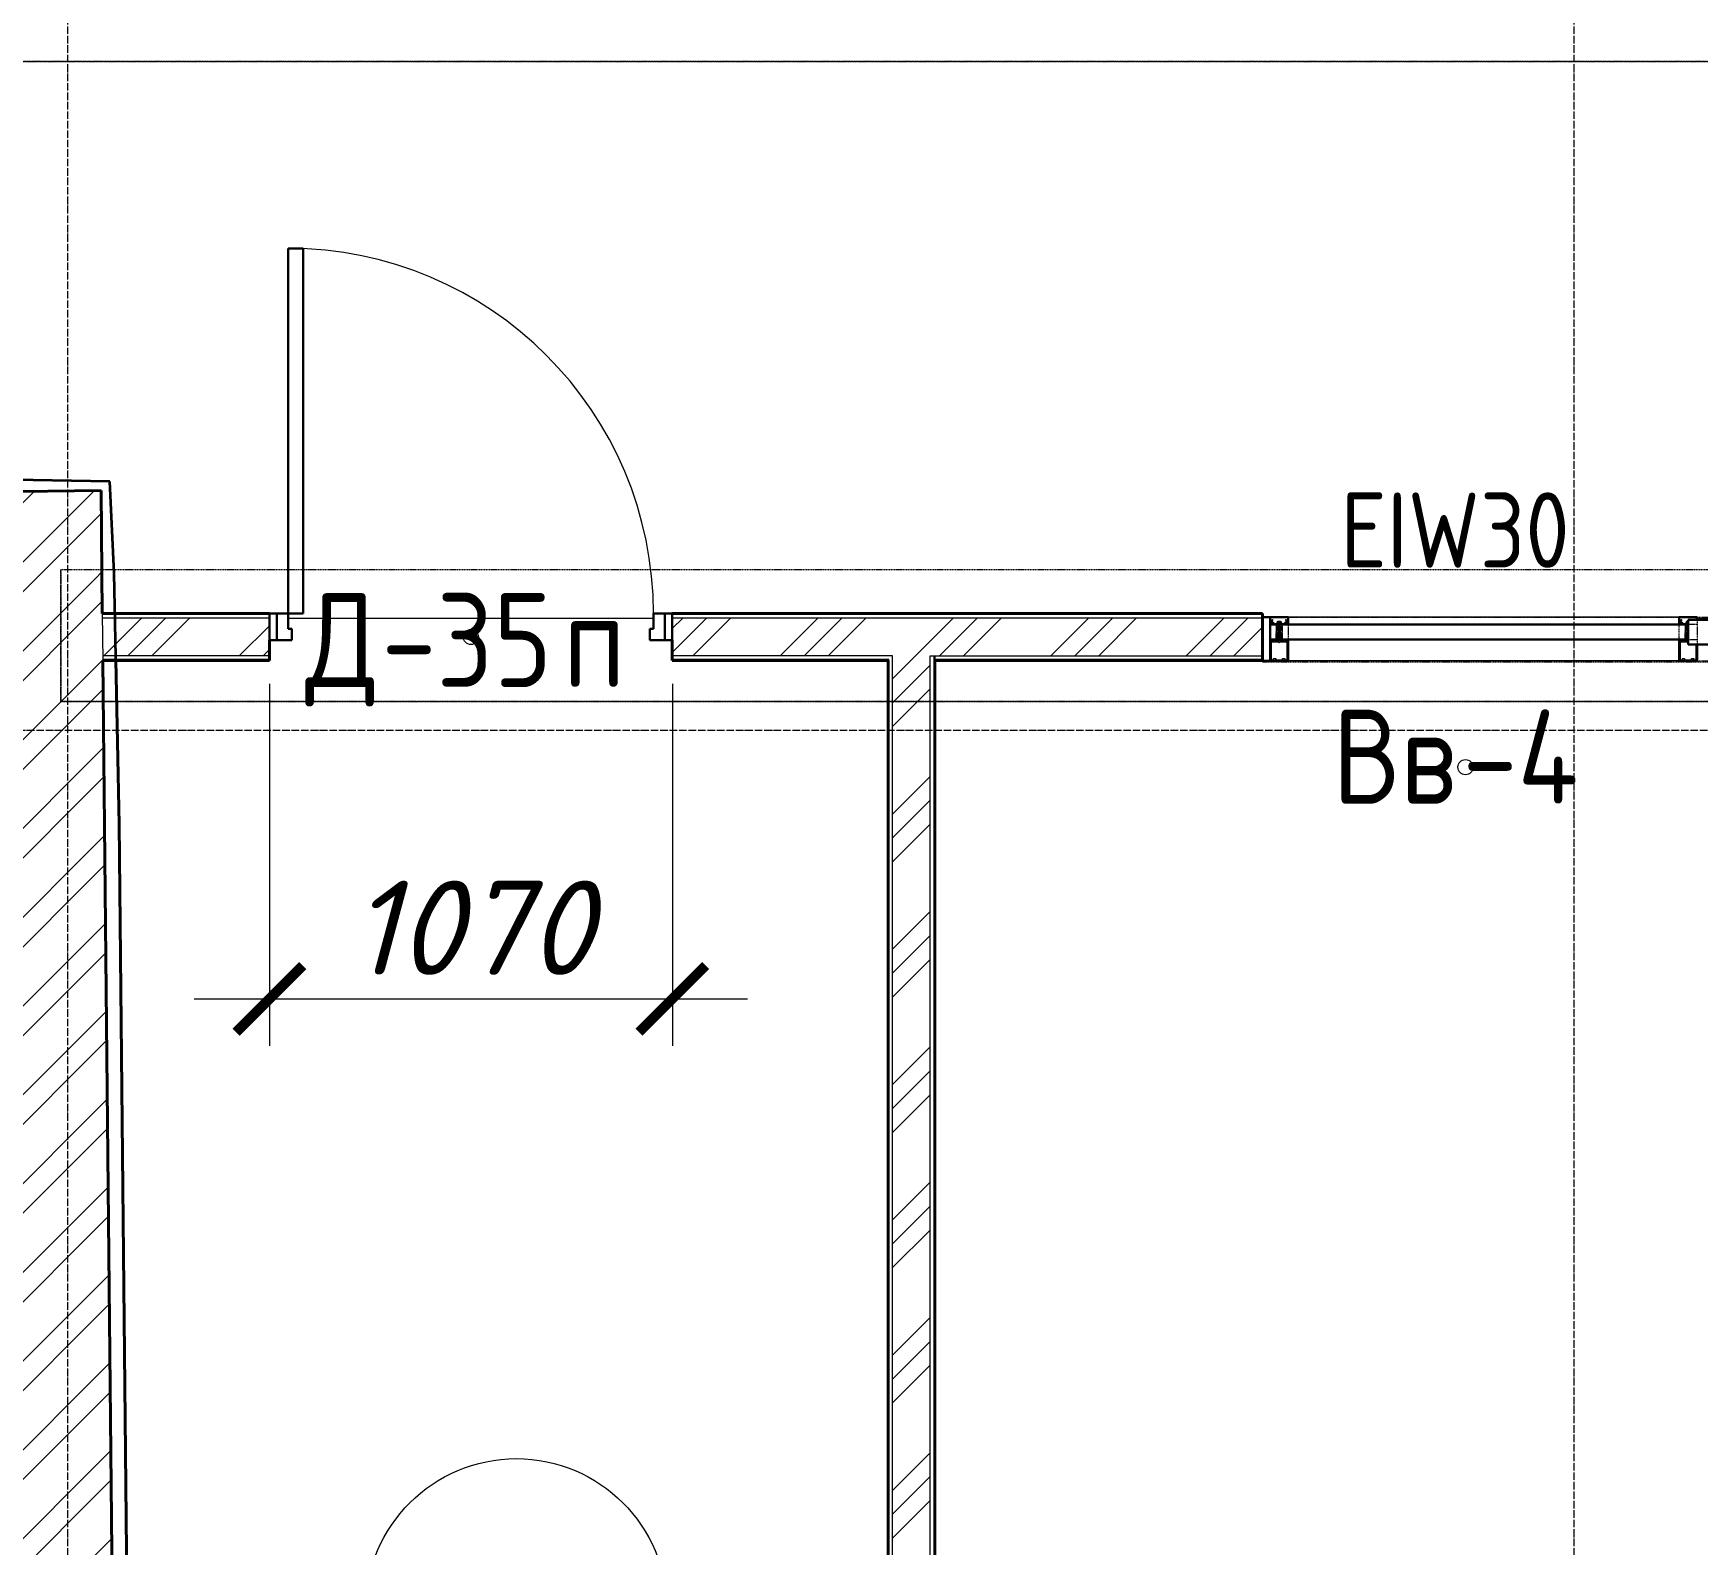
# Model space of a CAD drawing. Header units: millimetres. Extents: x 749182 to 2267578, y 70462 to 311449.
# Drawn here: x 2000539 to 2004959, y 82060 to 86074 of the extents above; entities that cross this region are included whole.
import ezdxf

# ---------------------------------------------------------------- set-up
doc = ezdxf.new("R2010")
doc.units = ezdxf.units.MM
for name, pattern in [('ADSK_Линия сетки', [25, 20, -2.5, 0, -2.5]), ('ADSK_Сверху', [4.5, 3, -1.5]), ('осеваяX2', [4, 2.5, -0.5, 0.5, -0.5])]:
    doc.linetypes.add(name, pattern=pattern)
doc.layers.get('Defpoints').update_dxf_attribs({"color": 255})
for name, color, linetype, lineweight in [('Витраж', 7, 'Continuous', 9), ('Двери', 7, 'Continuous', 20), ('Каркас', 7, 'Continuous', 9), ('Марки', 7, 'Continuous', 20), ('Марки дверей', 7, 'Continuous', 20), ('Марки помещений', 7, 'Continuous', 20), ('Оси', 165, 'осеваяX2', 13), ('Панели витража', 7, 'Continuous', 9), ('Перекрытие', 7, 'Continuous', 18), ('размеры', 7, 'Continuous', 9), ('Стены', 184, 'Continuous', 40), ('Стены внутренние', 7, 'Continuous', 18), ('Стены разрез', 7, 'Continuous', 35), ('Стены штриховка', 7, 'Continuous', 18), ('Узлы', 7, 'Continuous', 18)]:
    doc.layers.add(name, color=color, linetype=linetype, lineweight=lineweight)
doc.styles.add('GOST Common_1', font='GOST_Common.ttf', dxfattribs={"width": 0.9, "height": 250})
doc.styles.add('GOST Common_2', font='GOST_Common.ttf', dxfattribs={"width": 0.9, "height": 200})
doc.styles.add('М2', font='isocpeui.ttf')
doc.dimstyles.new('SPDS 1_100', dxfattribs={"dimscale": 100, "dimtxt": 2.5, "dimasz": 1.77, "dimexe": 1.25, "dimexo": 0.625, "dimtad": 1, "dimdec": 0, "dimrnd": 0.001, "dimzin": 9, "dimtxsty": 'М2', "dimblk": 'ARCHTICK', "dimcen": 2.5, "dimdle": 2, "dimclrt": 256, "dimadec": 0, "dimazin": 2, "dimtfac": 0.75, "dimtdec": 0, "dimtmove": 1, "dimatfit": 3, "dimfxl": 0, "dimtolj": 1, "dimlwd": 9, "dimlwe": 9, "dimarcsym": 0})
pattern_1 = [(45, (1958220.23, 75616.62), (-179.6051, 179.6051), []), (45, (1958283.73, 75616.62), (0, 359.2102), []), (45, (1958156.73, 75616.62), (0, 359.2102), [])]
pattern_2 = [(45, (1958220.23, 75616.62), (-117.8655, 117.8655), []), (45, (1958298.8, 75616.62), (-117.8655, 117.8655), [])]

# ---------------------------------------------------------------- blocks, each defined once
blk = doc.blocks.new('Прямоугольный импост - Зазор 20х116мм-1854064-01 План 1-го этажа маркировочный')
at = {"layer": 'Витраж', "color": 253, "linetype": 'ADSK_Сверху', "true_color": 0xaaaaaa}
for p, q in [((0, 76), (-20, 76)), ((-20, 76), (-20, -40)), ((0, -40), (0, 76)), ((-20, -40), (0, -40))]:
    blk.add_line(p, q, dxfattribs=at)
blk = doc.blocks.new('Системная панель - ADSK_Cтеклопакет_40мм-1858428-01 План 1-го этажа маркировочный')
at = {"layer": 'Панели витража', "color": 253, "linetype": 'ADSK_Сверху', "true_color": 0xaaaaaa}
for p, q in [((-519, 20), (-542.8125, 20)), ((-542.8125, -20), (-542.8125, 20)), ((542.8125, 20), (519, 20)), ((542.8125, 20), (542.8125, -20)), ((-542.8125, -20), (-519, -20)), ((519, -20), (542.8125, -20))]:
    blk.add_line(p, q, dxfattribs=at)
blk = doc.blocks.new('Прямоугольный импост - 48х116мм простой-1856210-01 План 1-го этажа маркировочный')
at = {"layer": 'Витраж', "color": 253, "linetype": 'ADSK_Сверху', "true_color": 0xaaaaaa}
for p, q in [((45650.8, 8906.8), (45650.8, 8790.8)), ((45650.8, 8906.8), (46688.8, 8906.8)), ((46688.8, 8790.8), (46688.8, 8906.8)), ((45650.8, 8790.8), (46688.8, 8790.8))]:
    blk.add_line(p, q, dxfattribs=at)
blk = doc.blocks.new('Прямоугольный импост - 48х116мм-1857750-01 План 1-го этажа маркировочный')
at = {"layer": 'Витраж', "color": 253, "linetype": 'ADSK_Сверху', "true_color": 0xaaaaaa}
for p, q in [((-24, 20), (-24, 76)), ((-24, 76), (24, 76)), ((-0.1875, 20), (-24, 20)), ((-0.1875, -20), (-0.1875, 20)), ((-24, -40), (-24, -20)), ((-24, -20), (-0.1875, -20)), ((24, -40), (-24, -40))]:
    blk.add_line(p, q, dxfattribs=at)
blk = doc.blocks.new('Системная панель - ADSK_Cтеклопакет_40мм-1858594-01 План 1-го этажа маркировочный')
at = {"layer": 'Панели витража', "color": 253, "linetype": 'ADSK_Сверху', "true_color": 0xaaaaaa}
for p, q in [((-589, 20), (-612.8125, 20)), ((-612.8125, -20), (-612.8125, 20)), ((-612.8125, -20), (-589, -20))]:
    blk.add_line(p, q, dxfattribs=at)
blk = doc.blocks.new('Прямоугольный импост - Зазор 20х116мм-1858432-01 План 1-го этажа маркировочный')
at = {"layer": 'Витраж', "color": 253, "linetype": 'ADSK_Сверху', "true_color": 0xaaaaaa}
for p, q in [((45626.8, 8906.8), (45650.8, 8906.8)), ((46688.8, 8906.8), (46712.8, 8906.8)), ((45626.8, 8790.8), (45650.8, 8790.8)), ((46688.8, 8790.8), (46712.8, 8790.8))]:
    blk.add_line(p, q, dxfattribs=at)
blk = doc.blocks.new('Прямоугольный импост - 48х116мм простой-1858591-01 План 1-го этажа маркировочный')
at = {"layer": 'Витраж', "color": 253, "linetype": 'ADSK_Сверху', "true_color": 0xaaaaaa}
for p, q in [((46736.8, 8906.8), (46736.8, 8790.8)), ((46736.8, 8906.8), (47914.8, 8906.8)), ((47914.8, 8790.8), (47914.8, 8906.8)), ((46736.8, 8790.8), (47914.8, 8790.8))]:
    blk.add_line(p, q, dxfattribs=at)
blk = doc.blocks.new('Прямоугольный импост - 48х116мм-V17-01 План 1-го этажа маркировочный')
at = {"layer": 'Витраж', "color": 253, "linetype": 'ADSK_Сверху', "true_color": 0xaaaaaa}
for p, q in [((-24, 76), (24, 76)), ((24, -40), (-24, -40))]:
    blk.add_line(p, q, dxfattribs=at)
blk = doc.blocks.new('Прямоугольный импост - Зазор 20х116мм-1858188-01 План 1-го этажа маркировочный')
at = {"layer": 'Витраж', "color": 253, "linetype": 'ADSK_Сверху', "true_color": 0xaaaaaa}
for p, q in [((45582.8, 8906.8), (45582.8, 8790.8)), ((45582.8, 8906.8), (45626.8, 8906.8)), ((45582.8, 8790.8), (45626.8, 8790.8))]:
    blk.add_line(p, q, dxfattribs=at)
blk = doc.blocks.new('Прямоугольный импост - Зазор 20х116мм-1858592-01 План 1-го этажа маркировочный')
at = {"layer": 'Витраж', "color": 253, "linetype": 'ADSK_Сверху', "true_color": 0xaaaaaa}
for p, q in [((46712.8, 8906.8), (46736.8, 8906.8)), ((46712.8, 8790.8), (46736.8, 8790.8))]:
    blk.add_line(p, q, dxfattribs=at)
blk = doc.blocks.new('Существующие стены 1 эт - Существующие стены 1 эт-653793-01 План 1-го этажа маркировочный')
at = {"layer": 'Стены'}
for p, q in [((42537.4, 8792), (42546.3, 8356.6)), ((42546.3, 8356.6), (42583, 4698.3))]:
    blk.add_line(p, q, dxfattribs=at)
at = {"layer": 'Стены разрез'}
for p, q in [((42521.6, 9266.9), (42097.1, 9274.3)), ((42532.7, 9023.6), (42521.6, 9266.9)), ((42546.3, 8356.6), (42532.7, 9023.6)), ((42583, 4698.3), (42546.3, 8356.6))]:
    blk.add_line(p, q, dxfattribs=at)
blk = doc.blocks.new('Системная панель - ADSK_Cтеклопакет_40мм-1858427-01 План 1-го этажа маркировочный')
at = {"layer": 'Панели витража', "lineweight": 30}
for p, q in [((11.90625, 20), (-11.90625, 20)), ((-11.90625, 20), (-11.90625, -20)), ((11.90625, -20), (11.90625, 20)), ((-11.90625, -20), (11.90625, -20))]:
    blk.add_line(p, q, dxfattribs=at)
blk = doc.blocks.new('Прямоугольный импост - 48х116мм-1841312-01 План 1-го этажа маркировочный')
at = {"layer": 'Витраж'}
for p, q in [((46688.8, 8906.8), (45650.8, 8906.8)), ((46688.8, 8790.8), (45650.8, 8790.8))]:
    blk.add_line(p, q, dxfattribs=at)
blk = doc.blocks.new('Прямоугольный импост - 48х116-1503859-01 План 1-го этажа маркировочный')
at = {"layer": 'Узлы'}
for p, q in [((-24, 76.5), (-24, 20.5)), ((24, 76.5), (-24, 76.5)), ((-21.5, 23), (-21.5, 74)), ((-21.5, 74), (-16.6, 74)), ((-15.1, 72.4), (-15.1, 70.9)), ((-15.1, 70.9), (-9.2, 70.9)), ((-9.2, 70.9), (-9.2, 72.4)), ((-7.6, 74), (7.6, 74)), ((9.2, 72.4), (9.2, 70.9)), ((9.2, 70.9), (15.1, 70.9)), ((15.1, 70.9), (15.1, 72.4)), ((16.6, 74), (21.5, 74)), ((21.5, 74), (21.5, 23)), ((24, 20.5), (24, 76.5)), ((-24, 20.5), (-18.1, 20.5)), ((-21, 23), (-21.5, 23)), ((-21, 26.1), (-21, 23)), ((-4.1, 26.8), (-20.2, 26.8)), ((-17.2, 24.3), (-15.8, 24.3)), ((-15, 20.5), (-11.8, 20.5)), ((-11, 21.3), (-11, 23.5)), ((-10.5, 24.3), (-10.5, 22.4)), ((-10.2, 24.3), (-5.9, 24.3)), ((-9.7, 21.7), (-8, 21.7)), ((-8, 21.7), (-8, 2.5)), ((-8, -14.1), (-8, 0)), ((-7.7, 2.2), (-6.7, 2.2)), ((-6.7, 0.3), (-7.7, 0.3)), ((-6.4, 2), (-6.4, 0.6)), ((-5.4, 5.1), (-5.4, 22.8)), ((-3.5, 5.1), (-5.4, 5.1)), ((-5.1, 23.5), (-5.1, 21.3)), ((-4.3, 20.5), (-0.8, 20.5)), ((-2.6, 23.8), (-2.6, 25.3)), ((2.6, 23.8), (-2.6, 23.8)), ((-2.5, -1.3), (-1.1, 4.3)), ((-0.8, 20.5), (0, 21.3)), ((0, 21.3), (0.8, 20.5)), ((0.8, 20.5), (4.3, 20.5)), ((1.1, 4.3), (2.5, -1.3)), ((2.6, 25.3), (2.6, 23.8)), ((5.4, 5.1), (3.5, 5.1)), ((20.2, 26.8), (4.1, 26.8)), ((5.1, 21.3), (5.1, 23.5)), ((5.4, 22.8), (5.4, 5.1)), ((5.9, 24.3), (10.2, 24.3)), ((6.4, 0.6), (6.4, 2)), ((6.7, 2.2), (7.7, 2.2)), ((7.7, 0.3), (6.7, 0.3)), ((8, 2.5), (8, 21.7)), ((8, 21.7), (9.7, 21.7)), ((8, -14.1), (8, 0)), ((10.5, 22.4), (10.5, 24.3)), ((11, 23.5), (11, 21.3)), ((11.8, 20.5), (15, 20.5)), ((15.8, 24.3), (17.2, 24.3)), ((18.1, 20.5), (24, 20.5)), ((21, 23), (21, 26.1)), ((21.5, 23), (21, 23)), ((-24, -20), (-24, -24.7)), ((-24, -27.3), (-24, -39.5)), ((-24, -39.5), (24, -39.5)), ((-21.4, -19.5), (-23.5, -19.5)), ((-23.2, -25.5), (-22.2, -25.5)), ((-22.7, -38.2), (-22.7, -27.8)), ((-22.7, -27.8), (-22, -27.8)), ((-7.4, -38.2), (-22.7, -38.2)), ((-22, -25.7), (-22.5, -25.7)), ((-21.8, -28), (-19.1, -32.6)), ((-18.3, -23.3), (-20.5, -23.3)), ((-18.9, -28.9), (-18.9, -25.5)), ((-18.9, -25.5), (-16, -25.5)), ((-17.4, -31.6), (-18.9, -28.9)), ((-5.7, -19.5), (-17.4, -19.5)), ((-14.5, -24), (-14.5, -22)), ((-14.5, -22), (-8.3, -22)), ((-8.3, -22), (-7.6, -22.7)), ((-6.9, -14.1), (-8, -14.1)), ((-0.4, -22.7), (-7.6, -22.7)), ((0, -38), (-7.4, -38.2)), ((-6.9, -14.1), (-6.6, -14.5)), ((-6.6, -14.5), (-6.2, -14.1)), ((-6.2, -14.1), (-4.3, -14.1)), ((-5.3, -19.1), (-5.7, -19.5)), ((-5, -19.5), (-5.3, -19.1)), ((5, -19.5), (-5, -19.5)), ((-2.4, -0.9), (-4.9, -3.8)), ((-4.9, -3.8), (-4.9, -14.1)), ((-4.9, -3.8), (4.9, -3.8)), ((-4.3, -14.1), (-3.9, -14.5)), ((-3.9, -14.5), (-3.6, -14.1)), ((-3.6, -14.1), (-2.5, -14.1)), ((-2.5, -14.1), (-2.5, -1.1)), ((2.4, -0.9), (-2.4, -0.9)), ((-0.4, -22.7), (0, -22.3)), ((0, -22.3), (0.4, -22.7)), ((15.9, -38.2), (0, -38)), ((7.6, -22.7), (0.4, -22.7)), ((4.9, -3.8), (2.4, -0.9)), ((2.5, -1.3), (2.5, -14.1)), ((2.5, -14.1), (3.6, -14.1)), ((3.6, -14.1), (3.9, -14.5)), ((3.9, -14.5), (4.3, -14.1)), ((4.3, -14.1), (6.2, -14.1)), ((4.9, -3.8), (4.9, -14.1)), ((5.3, -19.1), (5, -19.5)), ((5.7, -19.5), (5.3, -19.1)), ((17.4, -19.5), (5.7, -19.5)), ((6.2, -14.1), (6.6, -14.5)), ((6.6, -14.5), (6.9, -14.1)), ((8, -14.1), (6.9, -14.1)), ((7.6, -22.7), (8.3, -22)), ((8.3, -22), (14.5, -22)), ((14.5, -22), (14.5, -24)), ((22.7, -38.2), (15.9, -38.2)), ((16, -25.5), (18.9, -25.5)), ((17, -22), (17, -21.8)), ((18.9, -28.9), (17.4, -31.6)), ((20.5, -23.3), (18.3, -23.3)), ((18.9, -25.5), (18.9, -28.9)), ((19.1, -32.6), (21.8, -28)), ((23.5, -19.5), (21.4, -19.5)), ((21.8, -21.8), (21.8, -22)), ((22.5, -25.7), (22, -25.7)), ((22, -27.8), (22.7, -27.8)), ((22.2, -25.5), (23.2, -25.5)), ((22.7, -27.8), (22.7, -38.2)), ((24, -24.7), (24, -20)), ((24, -39.5), (24, -27.3))]:
    blk.add_line(p, q, dxfattribs=at)
at = {"layer": 'Узлы', "lineweight": 9}
for p, q in [((0, 28.9), (-2.4, 26.5)), ((-2.4, 26.5), (-2.4, -0.9)), ((2.4, 26.5), (0, 28.9)), ((2.4, -0.9), (2.4, 26.5)), ((-8, -19.5), (-8, -14.1)), ((-6.3, -23.7), (-6.3, -22.7)), ((6.4, -23.7), (-6.3, -23.7)), ((-5.2, -27.2), (-5.2, -23.7)), ((-5.1, -27.3), (5.1, -27.3)), ((3.9, -28.1), (-3.9, -28.1)), ((-2.6, -27.2), (-2.6, -23.7)), ((-2.5, -14.1), (-2.5, -19.5)), ((2.5, -14.1), (2.5, -19.5)), ((2.6, -27.2), (2.6, -23.7)), ((5.2, -27.2), (5.2, -23.7)), ((6.4, -22.7), (6.4, -23.7)), ((8, -14.1), (8, -19.5))]:
    blk.add_line(p, q, dxfattribs=at)
at = {"layer": 'Узлы'}
for centre, radius, start, end in [((-16.6, 72.4), 1.52, 0, 90), ((-7.6, 72.4), 1.52, 90, 180), ((7.6, 72.4), 1.52, 0, 90), ((16.6, 72.4), 1.52, 90, 180), ((-20.2, 26.1), 0.762, 90, 180), ((-17.2, 23), 1.27, 90, 180), ((-16.2, 22.8), 2.29, 180, 225.1897), ((-18.1, 20.9), 0.381, 270, 45.1897), ((-15.8, 23), 1.27, 0, 90), ((-15, 20.9), 0.381, 134.8103, 270), ((-16.9, 22.8), 2.29, 314.8103, 0), ((-11.8, 21.3), 0.762, 270, 0), ((-10.2, 23.5), 0.762, 90, 180), ((-9.7, 22.4), 0.762, 180, 270), ((-7.7, 2.5), 0.254, 180, 270), ((-7.7, 0), 0.254, 90, 180), ((-6.9, 22.8), 1.52, 360, 90), ((-6.7, 2), 0.254, 360, 90), ((-6.7, 0.6), 0.254, 270, 360), ((-5.9, 23.5), 0.762, 0, 90), ((-4.3, 21.3), 0.762, 180, 270), ((-4.1, 25.3), 1.52, 360, 90), ((0, 4), 3.63, 17.5064, 162.4936), ((0, 4), 1.09, 15, 165), ((4.1, 25.3), 1.52, 90, 180), ((4.3, 21.3), 0.762, 270, 0), ((5.9, 23.5), 0.762, 90, 180), ((6.9, 22.8), 1.52, 90, 180), ((6.7, 2), 0.254, 90, 180), ((6.7, 0.6), 0.254, 180, 270), ((7.7, 2.5), 0.254, 270, 0), ((7.7, 0), 0.254, 0, 90), ((9.7, 22.4), 0.762, 270, 0), ((10.2, 23.5), 0.762, 0, 90), ((11.8, 21.3), 0.762, 180, 270), ((15.8, 23), 1.27, 90, 180), ((16.9, 22.8), 2.29, 180, 225.1897), ((15, 20.9), 0.381, 270, 45.1897), ((17.2, 23), 1.27, 0, 90), ((18.1, 20.9), 0.381, 134.8103, 270), ((16.2, 22.8), 2.29, 314.8103, 0), ((20.2, 26.1), 0.762, 0, 90), ((-23.5, -20), 0.508, 90, 180), ((-23.2, -24.7), 0.762, 180, 270), ((-22.5, -27.3), 1.52, 90, 180), ((-22.2, -26.8), 1.27, 288.6629, 90), ((-22, -26.8), 1.02, 270, 90), ((-19.5, -21.8), 2.29, 134.8103, 180), ((-20.5, -22), 1.27, 180, 270), ((-21.4, -19.9), 0.381, 314.8103, 90), ((-18.3, -32.1), 1.02, 210, 30), ((-18.3, -22), 1.27, 270, 0), ((-17.4, -19.9), 0.381, 90, 225.1897), ((-19.3, -21.8), 2.29, 0, 45.1897), ((-16, -24), 1.52, 270, 0), ((16, -24), 1.52, 180, 270), ((19.3, -21.8), 2.29, 134.8103, 180), ((18.3, -22), 1.27, 180, 270), ((18.3, -32.1), 1.02, 150, 330), ((17.4, -19.9), 0.381, 314.8103, 90), ((20.5, -22), 1.27, 270, 0), ((21.4, -19.9), 0.381, 90, 225.1897), ((22.2, -26.8), 1.27, 90, 251.3371), ((22, -26.8), 1.02, 90, 270), ((19.5, -21.8), 2.29, 0, 45.1897), ((22.5, -27.3), 1.52, 360, 90), ((23.2, -24.7), 0.762, 270, 0), ((23.5, -20), 0.508, 0, 90)]:
    blk.add_arc(centre, radius, start, end, dxfattribs=at)
at = {"layer": 'Узлы', "lineweight": 9}
for centre, radius, start, end in [((-3.9, -26.7), 1.38, 200.9416, 339.0732), ((0, -23.9), 4.19, 234.2873, 305.7127), ((3.9, -26.7), 1.38, 200.9416, 339.0732)]:
    blk.add_arc(centre, radius, start, end, dxfattribs=at)
blk = doc.blocks.new('Прямоугольный импост - 48х116мм-1856723-01 План 1-го этажа маркировочный')
at = {"layer": 'Витраж', "lineweight": 30}
for p, q in [((-24, 20), (-24, 76)), ((-24, 76), (24, 76)), ((24, 76), (24, 20)), ((-0.1875, 20), (-24, 20)), ((-0.1875, -20), (-0.1875, 20)), ((24, 20), (0.1875, 20)), ((0.1875, 20), (0.1875, -20)), ((-24, -40), (-24, -20)), ((-24, -20), (-0.1875, -20)), ((24, -40), (-24, -40)), ((0.1875, -20), (24, -20)), ((24, -20), (24, -40))]:
    blk.add_line(p, q, dxfattribs=at)
blk = doc.blocks.new('Прямоугольный импост - Зазор 20х116мм-1840200-01 План 1-го этажа маркировочный')
at = {"layer": 'Витраж', "lineweight": 30}
for p, q in [((0, 76), (-20, 76)), ((-20, 76), (-20, -40)), ((0, -40), (0, 76)), ((-20, -40), (0, -40))]:
    blk.add_line(p, q, dxfattribs=at)
blk = doc.blocks.new('AC_Дверь_Однопольная_Стальная - Д-35п 1070х2200h-1983217-01 План 1-го этажа маркировочный')
at = {"layer": 'Двери', "lineweight": 30}
for p, q in [((-485, 1032), (-445, 1032)), ((-485, 62), (-485, 1032)), ((-445, 1032), (-445, 62)), ((-535, 62), (-515, 62)), ((-535, -8), (-535, 62)), ((-515, 62), (-485, 62)), ((-515, -8), (-515, 62)), ((-515, 62), (-515, -8)), ((-445, 62), (-485, 62)), ((-485, 62), (-485, 22)), ((485, 62), (515, 62)), ((485, 22), (485, 62)), ((515, 62), (515, -8)), ((515, 62), (535, 62)), ((515, -8), (515, 62)), ((535, 62), (535, -8)), ((-485, 22), (-475, 22)), ((-475, 22), (-475, -8)), ((475, 22), (485, 22)), ((475, -8), (475, 22)), ((-515, -8), (-535, -8)), ((-475, -8), (-515, -8)), ((515, -8), (475, -8)), ((535, -8), (515, -8))]:
    blk.add_line(p, q, dxfattribs=at)
at = {"layer": 'Двери'}
blk.add_arc((-485, 62), 970, 0, 90, dxfattribs=at)
blk = doc.blocks.new('Прямоугольный импост - 48х116-V222-01 План 1-го этажа маркировочный')
at = {"layer": 'Узлы'}
for p, q in [((-24, 76.5), (-24, 20.5)), ((24, 76.5), (-24, 76.5)), ((-21.5, 23), (-21.5, 74)), ((-21.5, 74), (-16.6, 74)), ((-15.1, 72.4), (-15.1, 70.9)), ((-15.1, 70.9), (-9.2, 70.9)), ((-9.2, 70.9), (-9.2, 72.4)), ((-7.6, 74), (7.6, 74)), ((9.2, 72.4), (9.2, 70.9)), ((9.2, 70.9), (15.1, 70.9)), ((15.1, 70.9), (15.1, 72.4)), ((16.6, 74), (21.5, 74)), ((21.5, 74), (21.5, 33)), ((24, 33), (24, 76.5)), ((-24, 20.5), (-18.1, 20.5)), ((-21, 23), (-21.5, 23)), ((-21, 26.1), (-21, 23)), ((-4.1, 26.8), (-20.2, 26.8)), ((-17.2, 24.3), (-15.8, 24.3)), ((-15, 20.5), (-11.8, 20.5)), ((-11, 21.3), (-11, 23.5)), ((-10.5, 24.3), (-10.5, 22.4)), ((-10.2, 24.3), (-5.9, 24.3)), ((-9.7, 21.7), (-8, 21.7)), ((-8, 21.7), (-8, 2.5)), ((-8, -14.1), (-8, 0)), ((-7.7, 2.2), (-6.7, 2.2)), ((-6.7, 0.3), (-7.7, 0.3)), ((-6.4, 2), (-6.4, 0.6)), ((-5.4, 5.1), (-5.4, 22.8)), ((-3.5, 5.1), (-5.4, 5.1)), ((-5.1, 23.5), (-5.1, 21.3)), ((-4.3, 20.5), (-0.8, 20.5)), ((-2.6, 23.8), (-2.6, 25.3)), ((0.2, 23.8), (-2.6, 23.8)), ((-2.5, -1.3), (-1.1, 4.3)), ((-0.8, 20.5), (0, 21.3)), ((-24, -20), (-24, -24.7)), ((-24, -27.3), (-24, -39.5)), ((-24, -39.5), (24, -39.5)), ((-21.4, -19.5), (-23.5, -19.5)), ((-23.2, -25.5), (-22.2, -25.5)), ((-22.7, -38.2), (-22.7, -27.8)), ((-22.7, -27.8), (-22, -27.8)), ((-7.4, -38.2), (-22.7, -38.2)), ((-22, -25.7), (-22.5, -25.7)), ((-21.8, -28), (-19.1, -32.6)), ((-18.3, -23.3), (-20.5, -23.3)), ((-18.9, -28.9), (-18.9, -25.5)), ((-18.9, -25.5), (-16, -25.5)), ((-17.4, -31.6), (-18.9, -28.9)), ((-5.7, -19.5), (-17.4, -19.5)), ((-14.5, -24), (-14.5, -22)), ((-14.5, -22), (-8.3, -22)), ((-8.3, -22), (-7.6, -22.7)), ((-6.9, -14.1), (-8, -14.1)), ((-0.4, -22.7), (-7.6, -22.7)), ((0, -38), (-7.4, -38.2)), ((-6.9, -14.1), (-6.6, -14.5)), ((-6.6, -14.5), (-6.2, -14.1)), ((-6.2, -14.1), (-4.3, -14.1)), ((-5.3, -19.1), (-5.7, -19.5)), ((-5, -19.5), (-5.3, -19.1)), ((0.2, -19.5), (-5, -19.5)), ((-2.4, -0.9), (-4.9, -3.8)), ((-4.9, -3.8), (-4.9, -14.1)), ((-4.9, -3.8), (0.2, -3.8)), ((-4.3, -14.1), (-3.9, -14.5)), ((-3.9, -14.5), (-3.6, -14.1)), ((-3.6, -14.1), (-2.5, -14.1)), ((-2.5, -14.1), (-2.5, -1.1)), ((0.2, -0.9), (-2.4, -0.9)), ((-0.4, -22.7), (0, -22.3)), ((15.9, -38.2), (0, -38)), ((22.7, -38.2), (15.9, -38.2)), ((22.7, -32), (22.7, -38.2)), ((24, -39.5), (24, -32))]:
    blk.add_line(p, q, dxfattribs=at)
at = {"layer": 'Узлы', "lineweight": 9}
for p, q in [((0, 28.9), (-2.4, 26.5)), ((-2.4, 26.5), (-2.4, -0.9)), ((-8, -19.5), (-8, -14.1)), ((-6.3, -23.7), (-6.3, -22.7)), ((0.2, -23.7), (-6.3, -23.7)), ((-5.2, -27.2), (-5.2, -23.7)), ((-5.1, -27.3), (0.2, -27.3)), ((0.2, -28.1), (-3.9, -28.1)), ((-2.6, -27.2), (-2.6, -23.7)), ((-2.5, -14.1), (-2.5, -19.5))]:
    blk.add_line(p, q, dxfattribs=at)
at = {"layer": 'Узлы'}
for centre, radius, start, end in [((-16.6, 72.4), 1.52, 0, 90), ((-7.6, 72.4), 1.52, 90, 180), ((7.6, 72.4), 1.52, 0, 90), ((16.6, 72.4), 1.52, 90, 180), ((-20.2, 26.1), 0.762, 90, 180), ((-17.2, 23), 1.27, 90, 180), ((-16.2, 22.8), 2.29, 180, 225.1897), ((-18.1, 20.9), 0.381, 270, 45.1897), ((-15.8, 23), 1.27, 0, 90), ((-15, 20.9), 0.381, 134.8103, 270), ((-16.9, 22.8), 2.29, 314.8103, 0), ((-11.8, 21.3), 0.762, 270, 0), ((-10.2, 23.5), 0.762, 90, 180), ((-9.7, 22.4), 0.762, 180, 270), ((-7.7, 2.5), 0.254, 180, 270), ((-7.7, 0), 0.254, 90, 180), ((-6.9, 22.8), 1.52, 360, 90), ((-6.7, 2), 0.254, 360, 90), ((-6.7, 0.6), 0.254, 270, 360), ((-5.9, 23.5), 0.762, 0, 90), ((-4.3, 21.3), 0.762, 180, 270), ((-4.1, 25.3), 1.52, 360, 90), ((0, 4), 3.63, 90, 162.4936), ((0, 4), 1.09, 76.6775, 165), ((-23.5, -20), 0.508, 90, 180), ((-23.2, -24.7), 0.762, 180, 270), ((-22.5, -27.3), 1.52, 90, 180), ((-22.2, -26.8), 1.27, 288.6629, 90), ((-22, -26.8), 1.02, 270, 90), ((-19.5, -21.8), 2.29, 134.8103, 180), ((-20.5, -22), 1.27, 180, 270), ((-21.4, -19.9), 0.381, 314.8103, 90), ((-18.3, -32.1), 1.02, 210, 30), ((-18.3, -22), 1.27, 270, 0), ((-17.4, -19.9), 0.381, 90, 225.1897), ((-19.3, -21.8), 2.29, 0, 45.1897), ((-16, -24), 1.52, 270, 0)]:
    blk.add_arc(centre, radius, start, end, dxfattribs=at)
at = {"layer": 'Узлы', "lineweight": 9}
for centre, radius, start, end in [((-3.9, -26.7), 1.38, 200.9416, 339.0732), ((0, -23.9), 4.19, 234.2873, 270)]:
    blk.add_arc(centre, radius, start, end, dxfattribs=at)
blk = doc.blocks.new('Прямоугольный импост - 48х116мм-V223-01 План 1-го этажа маркировочный')
at = {"layer": 'Витраж', "lineweight": 30}
for p, q in [((-24, 20), (-24, 76)), ((-24, 76), (24, 76)), ((24, 76), (24, 32.5)), ((-0.1875, 20), (-24, 20)), ((-0.1875, -20), (-0.1875, 20)), ((-24, -40), (-24, -20)), ((-24, -20), (-0.1875, -20)), ((24, -40), (-24, -40)), ((24, -32.5), (24, -40))]:
    blk.add_line(p, q, dxfattribs=at)
blk = doc.blocks.new('Системная панель - ADSK_Cтеклопакет_40мм-1856756-01 План 1-го этажа маркировочный')
at = {"layer": 'Панели витража', "lineweight": 30}
for p, q in [((542.8125, 20), (-542.8125, 20)), ((-542.8125, 20), (-542.8125, -20)), ((542.8125, -20), (542.8125, 20)), ((-542.8125, -20), (542.8125, -20))]:
    blk.add_line(p, q, dxfattribs=at)
blk = doc.blocks.new('AC_ДверьВитражная_Однопольная_Алюминиевая - Дв-4-1858613-01 План 1-го этажа маркировочный')
at = {"layer": 'Двери', "lineweight": 30}
for p, q in [((564.90625, 1162.3125), (514.90625, 1162.3125)), ((514.90625, 1162.3125), (514.90625, 32.5)), ((564.90625, 32.5), (564.90625, 1162.3125)), ((-564.90625, 32.5), (-624.90625, 32.5)), ((-624.90625, 32.5), (-624.90625, -32.5)), ((-564.90625, -17.5), (-564.90625, 32.5)), ((514.90625, 32.5), (564.90625, 32.5)), ((624.90625, 32.5), (564.90625, 32.5)), ((564.90625, 32.5), (564.90625, -17.5)), ((624.90625, -32.5), (624.90625, 32.5)), ((-624.90625, -32.5), (-554.90625, -32.5)), ((-554.90625, -17.5), (-564.90625, -17.5)), ((-554.90625, -32.5), (-554.90625, -17.5)), ((564.90625, -17.5), (554.90625, -17.5)), ((554.90625, -17.5), (554.90625, -32.5)), ((554.90625, -32.5), (624.90625, -32.5))]:
    blk.add_line(p, q, dxfattribs=at)
at = {"layer": 'Двери'}
blk.add_arc((564.90625, 32.5), 1129.8125, 90, 180, dxfattribs=at)
blk = doc.blocks.new('ADSK_Марка_Помещение_ОдноЗначение - Номер-247393-01 План 1-го этажа маркировочный')
at = {"layer": 'Марки помещений'}
blk.add_circle((0, 0), 4, dxfattribs=at)
blk = doc.blocks.new('ADSK_Марка_Дверь - Марка типа и комментарии-2020407-01 План 1-го этажа маркировочный')
at = {"layer": 'Марки дверей', "lineweight": 9}
blk.add_circle((0, 0), 0.2, dxfattribs=at)
blk = doc.blocks.new('_ArchTick')
at = {"color": 0, "linetype": 'ByBlock', "const_width": 0.15}
blk.add_lwpolyline([(-0.5, -0.5), (0.5, 0.5)], dxfattribs=at)
blk = doc.blocks.new('*D2920')
at = {"layer": 'Defpoints', "color": 0, "lineweight": 20, "transparency": 16777216}
for p in [(2001165.6, 84408.4), (2002235.6, 84408.4), (2002235.6, 83509.3)]:
    blk.add_point(p, dxfattribs=at)
at = {"layer": 'размеры', "color": 0, "lineweight": 9, "transparency": 16777216}
for p, q in [((2001165.6, 84345.9), (2001165.6, 83384.3)), ((2002235.6, 84345.9), (2002235.6, 83384.3)), ((2000965.6, 83509.3), (2002435.6, 83509.3))]:
    blk.add_line(p, q, dxfattribs=at)
at = {"layer": 'размеры', "color": 0, "lineweight": 9, "transparency": 16777216, "xscale": 177, "yscale": 177, "zscale": 177, "rotation": 180}
blk.add_blockref('_ArchTick', (2001165.6, 83509.3), dxfattribs=at)
at = {"layer": 'размеры', "color": 0, "lineweight": 9, "transparency": 16777216, "xscale": 177, "yscale": 177, "zscale": 177}
blk.add_blockref('_ArchTick', (2002235.6, 83509.3), dxfattribs=at)
at = {"layer": 'размеры', "lineweight": 20, "transparency": 16777216, "insert": (2001700.6, 83698.4), "char_height": 250, "width": 560.473, "attachment_point": 5, "style": 'М2'}
blk.add_mtext('\\A1;1070', dxfattribs=at)
blk = doc.blocks.new('ADSK_Марка_Стена - Экземпляр_ADSK_Позиция-74353-01 План 1-го этажа маркировочный')
at = {"layer": 'Марки', "lineweight": 9}
blk.add_circle((0, 0), 0.2, dxfattribs=at)

msp = doc.modelspace()

# ---------------------------------------------------------------- hatches: boundary and pattern name
at = {"layer": 'Стены внутренние', "lineweight": 9}
h = msp.add_hatch(dxfattribs=at)
h.set_pattern_fill('FP_1', color=256, style=0, pattern_type=2)
h.set_pattern_definition(pattern_2)
h.paths.add_polyline_path([(2000720.8273, 84627.0392), (2000718.4617, 84859.1502), (2000338.4815, 84855.2776), (2000340.7973, 84628.0437), (2000718.4617, 84627.0454)])
h = msp.add_hatch(dxfattribs=at)
h.set_pattern_fill('FP_1', color=256, style=0, pattern_type=2)
h.set_pattern_definition(pattern_2)
h.paths.add_polyline_path([(2000405.176, 78311.1605), (2000785.1562, 78315.0331), (2000720.8273, 84627.0392), (2000340.7973, 84628.0437), (2000405.1562, 78313.0968)])
h = msp.add_hatch(dxfattribs=at)
h.set_pattern_fill('FP_6', color=256, style=0, pattern_type=2)
h.set_pattern_definition(pattern_1)
h.paths.add_polyline_path([(2000722.9331, 84420.4179), (2001165.5708, 84420.4179), (2001165.5708, 84520.4179), (2000721.9139, 84520.4179)])
h.paths.add_polyline_path([(2003299.2284, 84420.4179), (2003803.0708, 84420.4179), (2003803.0708, 84520.4179), (2002235.5708, 84520.4179), (2002235.5708, 84420.4179), (2002932.5708, 84420.4179)])
h = msp.add_hatch(dxfattribs=at)
h.set_pattern_fill('FP_6', color=256, style=0, pattern_type=2)
h.set_pattern_definition(pattern_1)
h.paths.add_polyline_path([(2002920.5708, 79660.4639), (2002920.5708, 84420.4179), (2002820.5708, 84420.4179), (2002820.5708, 79660.4639)])

# ---------------------------------------------------------------- linework, layer by layer
at = {"layer": 'Каркас', "color": 253, "linetype": 'ADSK_Сверху', "true_color": 0xb2b2b2}
for p, q in [((2000303.7052, 85998.9762), (2007662.2038, 85998.9762)), ((2000611.6382, 84298.9762), (2000611.6382, 84648.9762)), ((2007813.765, 84648.9762), (2000611.6382, 84648.9762)), ((2000611.6382, 84298.9762), (2007813.765, 84298.9762))]:
    msp.add_line(p, q, dxfattribs=at)
at = {"layer": 'Каркас', "color": 253, "linetype": 'ADSK_Сверху', "true_color": 0xaaaaaa}
for p, q in [((2007662.2038, 85998.9762), (2000303.7052, 85998.9762)), ((2000611.6382, 84648.9762), (2000611.6382, 84298.9762)), ((2007813.765, 84648.9762), (2000611.6382, 84648.9762)), ((2007813.765, 84298.9762), (2000611.6382, 84298.9762))]:
    msp.add_line(p, q, dxfattribs=at)
at = {"layer": 'Оси', "linetype": 'ADSK_Линия сетки'}
for p, q in [((2004630.1361, 71313.2448), (2004630.1361, 120151.4054)), ((2000630.1361, 71313.2448), (2000630.1361, 97285.4199)), ((1947134.001, 84223.407), (2009148.6289, 84223.407))]:
    msp.add_line(p, q, dxfattribs=at)
at = {"layer": 'Перекрытие'}
for p, q in [((2001215.5708, 84520.4179), (2002185.5708, 84520.4179)), ((2004957.0708, 84520.4179), (2006073.0708, 84520.4179))]:
    msp.add_line(p, q, dxfattribs=at)
at = {"layer": 'Стены внутренние', "lineweight": 40}
for p, q in [((2000718.4617, 84859.1502), (2000338.4815, 84855.2776)), ((2000721.7916, 84532.4179), (2000718.4617, 84859.1502)), ((2001165.5708, 84532.4179), (2000721.7916, 84532.4179)), ((2003803.0708, 84532.4179), (2002235.5708, 84532.4179)), ((2003803.0708, 84408.4179), (2003803.0708, 84532.4179)), ((2001165.5708, 84408.4179), (2001165.5708, 84462.4179)), ((2002235.5708, 84462.4179), (2002235.5708, 84408.4179)), ((2000723.0554, 84408.4179), (2001165.5708, 84408.4179)), ((2000770.3028, 79772.4639), (2000723.0554, 84408.4179)), ((2002235.5708, 84408.4179), (2002808.5708, 84408.4179)), ((2002808.5708, 84408.4179), (2002808.5708, 79772.4639)), ((2002932.5708, 84408.4179), (2003803.0708, 84408.4179)), ((2002932.5708, 79648.4639), (2002932.5708, 84408.4179))]:
    msp.add_line(p, q, dxfattribs=at)
at = {"layer": 'Стены внутренние', "color": 253, "linetype": 'ADSK_Сверху', "true_color": 0xaaaaaa}
for q in [(2003803.0708, 84407.4179), (2006191.0708, 84404.4179)]:
    msp.add_line((2003803.0708, 84404.4179), q, dxfattribs=at)
at = {"layer": 'Стены штриховка'}
for p, q in [((2000721.7916, 84532.4179), (2000723.0554, 84408.4179)), ((2001165.5708, 84530.4179), (2000721.812, 84530.4179)), ((2001165.5708, 84520.4179), (2000721.9139, 84520.4179)), ((2003803.0708, 84530.4179), (2002235.5708, 84530.4179)), ((2003803.0708, 84520.4179), (2002235.5708, 84520.4179)), ((2001165.5708, 84420.4179), (2000722.9331, 84420.4179)), ((2001165.5708, 84410.4179), (2000723.035, 84410.4179)), ((2002820.5708, 84420.4179), (2002235.5708, 84420.4179)), ((2002810.5708, 84410.4179), (2002235.5708, 84410.4179)), ((2002810.5708, 79770.4639), (2002810.5708, 84410.4179)), ((2002820.5708, 79760.4639), (2002820.5708, 84420.4179)), ((2002920.5708, 84420.4179), (2003803.0708, 84420.4179)), ((2002920.5708, 79660.4639), (2002920.5708, 84420.4179)), ((2002930.5708, 79648.4639), (2002930.5708, 84420.4179)), ((2002932.5708, 84420.4179), (2002932.5708, 84408.4179)), ((2003803.0708, 84410.4179), (2002932.5708, 84410.4179))]:
    msp.add_line(p, q, dxfattribs=at)

# ---------------------------------------------------------------- block references
at = {"layer": 'Витраж', "color": 253, "linetype": 'ADSK_Сверху', "true_color": 0xaaaaaa, "rotation": 180}
msp.add_blockref('Прямоугольный импост - Зазор 20х116мм-1854064-01 План 1-го этажа маркировочный', (2003803.0708, 84483.4179), dxfattribs=at)
at = {"layer": 'Витраж', "color": 253, "linetype": 'ADSK_Сверху', "true_color": 0xaaaaaa}
for name in ['Прямоугольный импост - Зазор 20х116мм-1858188-01 План 1-го этажа маркировочный', 'Прямоугольный импост - Зазор 20х116мм-1858432-01 План 1-го этажа маркировочный', 'Прямоугольный импост - 48х116мм простой-1856210-01 План 1-го этажа маркировочный', 'Прямоугольный импост - Зазор 20х116мм-1858592-01 План 1-го этажа маркировочный', 'Прямоугольный импост - 48х116мм простой-1858591-01 План 1-го этажа маркировочный']:
    msp.add_blockref(name, (1958220.2258, 75616.6187), dxfattribs=at)
at = {"layer": 'Витраж', "rotation": 180}
msp.add_blockref('Прямоугольный импост - Зазор 20х116мм-1840200-01 План 1-го этажа маркировочный', (2003803.0708, 84483.4179), dxfattribs=at)
at = {"layer": 'Витраж', "color": 253, "linetype": 'ADSK_Сверху', "true_color": 0xaaaaaa, "extrusion": (0, 0, -1), "rotation": 180}
for name, p in [('Прямоугольный импост - 48х116мм-1857750-01 План 1-го этажа маркировочный', (-2003847.0708, 84483.4179)), ('Прямоугольный импост - 48х116мм-V17-01 План 1-го этажа маркировочный', (-2004933.0708, 84483.4179))]:
    msp.add_blockref(name, p, dxfattribs=at)
at = {"layer": 'Витраж', "lineweight": 9, "extrusion": (0, 0, -1), "rotation": 180}
msp.add_blockref('Прямоугольный импост - 48х116-1503859-01 План 1-го этажа маркировочный', (-2003847.0708, 84483.9179), dxfattribs=at)
at = {"layer": 'Витраж', "extrusion": (0, 0, -1), "rotation": 180}
for name, p in [('Прямоугольный импост - 48х116мм-1856723-01 План 1-го этажа маркировочный', (-2003847.0708, 84483.4179)), ('Прямоугольный импост - 48х116мм-V223-01 План 1-го этажа маркировочный', (-2004933.0708, 84483.4179))]:
    msp.add_blockref(name, p, dxfattribs=at)
at = {"layer": 'Витраж'}
msp.add_blockref('Прямоугольный импост - 48х116мм-1841312-01 План 1-го этажа маркировочный', (1958220.2258, 75616.6187), dxfattribs=at)
at = {"layer": 'Двери'}
for name, p in [('AC_ДверьВитражная_Однопольная_Алюминиевая - Дв-4-1858613-01 План 1-го этажа маркировочный', (2005558.1645, 84483.4179)), ('AC_Дверь_Однопольная_Стальная - Д-35п 1070х2200h-1983217-01 План 1-го этажа маркировочный', (2001700.5708, 84470.4179))]:
    msp.add_blockref(name, p, dxfattribs=at)
at = {"layer": 'Марки', "xscale": 99.99999999999993, "yscale": 99.99999999999993, "zscale": 99.99999999999993}
msp.add_blockref('ADSK_Марка_Стена - Экземпляр_ADSK_Позиция-74353-01 План 1-го этажа маркировочный', (2004341.8908, 84124.7426), dxfattribs=at)
at = {"layer": 'Марки дверей', "xscale": 99.99999999999993, "yscale": 99.99999999999993, "zscale": 99.99999999999993}
msp.add_blockref('ADSK_Марка_Дверь - Марка типа и комментарии-2020407-01 План 1-го этажа маркировочный', (2001700.5708, 84470.4179), dxfattribs=at)
at = {"layer": 'Марки помещений', "xscale": 99.99999999999993, "yscale": 99.99999999999993, "zscale": 99.99999999999993}
msp.add_blockref('ADSK_Марка_Помещение_ОдноЗначение - Номер-247393-01 План 1-го этажа маркировочный', (2001821.4564, 81888.4874), dxfattribs=at)
at = {"layer": 'Панели витража'}
for name, p in [('Системная панель - ADSK_Cтеклопакет_40мм-1858427-01 План 1-го этажа маркировочный', (2003834.977, 84483.4179)), ('Системная панель - ADSK_Cтеклопакет_40мм-1856756-01 План 1-го этажа маркировочный', (2004390.0708, 84483.4179))]:
    msp.add_blockref(name, p, dxfattribs=at)
at = {"layer": 'Панели витража', "color": 253, "linetype": 'ADSK_Сверху', "true_color": 0xaaaaaa}
for name, p in [('Системная панель - ADSK_Cтеклопакет_40мм-1858428-01 План 1-го этажа маркировочный', (2004390.0708, 84483.4179)), ('Системная панель - ADSK_Cтеклопакет_40мм-1858594-01 План 1-го этажа маркировочный', (2005546.0708, 84483.4179))]:
    msp.add_blockref(name, p, dxfattribs=at)
at = {"layer": 'Стены', "color": 243, "true_color": 0xbb5389}
msp.add_blockref('Существующие стены 1 эт - Существующие стены 1 эт-653793-01 План 1-го этажа маркировочный', (1958220.2258, 75616.6187), dxfattribs=at)
at = {"layer": 'Узлы', "lineweight": 9, "extrusion": (0, 0, -1), "rotation": 180}
msp.add_blockref('Прямоугольный импост - 48х116-V222-01 План 1-го этажа маркировочный', (-2004933.0708, 84483.9179), dxfattribs=at)

# ---------------------------------------------------------------- texts
at = {"layer": 'Марки', "lineweight": 9, "attachment_point": 1}
for s, insert, char_height, width, style in [('EIW30', (2004009.96, 84854.3695), 200, 779.24025, 'GOST Common_1'), ('Вв', (2003988.81, 84277.7237), 250, 418.480875, 'GOST Common_2'), ('-4', (2004334.0913, 84277.7237), 250, 411.265687, 'GOST Common_2')]:
    msp.add_mtext(s, dxfattribs=dict(at, insert=insert, char_height=char_height, width=width, style=style))
at = {"layer": 'Марки дверей', "lineweight": 9, "char_height": 250, "attachment_point": 1, "style": 'GOST Common_2'}
for s, insert, width in [('\\fGOST Common|b0|i0|c204|p34|;\\W.9;Д', (2001260.7415, 84587.431), 245.316375), ('-35', (2001463.1478, 84587.431), 584.430187), ('\\fGOST Common|b0|i0|c204|p34|;\\W.9;п', (2001945.3509, 84587.431), 194.810062)]:
    msp.add_mtext(s, dxfattribs=dict(at, insert=insert, width=width))

# ---------------------------------------------------------------- dimensions: what is measured, and where the dimension line sits
at = {"layer": 'размеры', "lineweight": 20}
dim = msp.add_linear_dim(base=(2002235.5708, 83509.3225), p1=(2001165.5708, 84408.4179), p2=(2002235.5708, 84408.4179), dimstyle='SPDS 1_100', dxfattribs=at)
dim.commit()
dim.dimension.update_dxf_attribs({"geometry": '*D2920', "text_midpoint": (2001700.5708, 83698.4324)})

doc.saveas('drawing.dxf')
